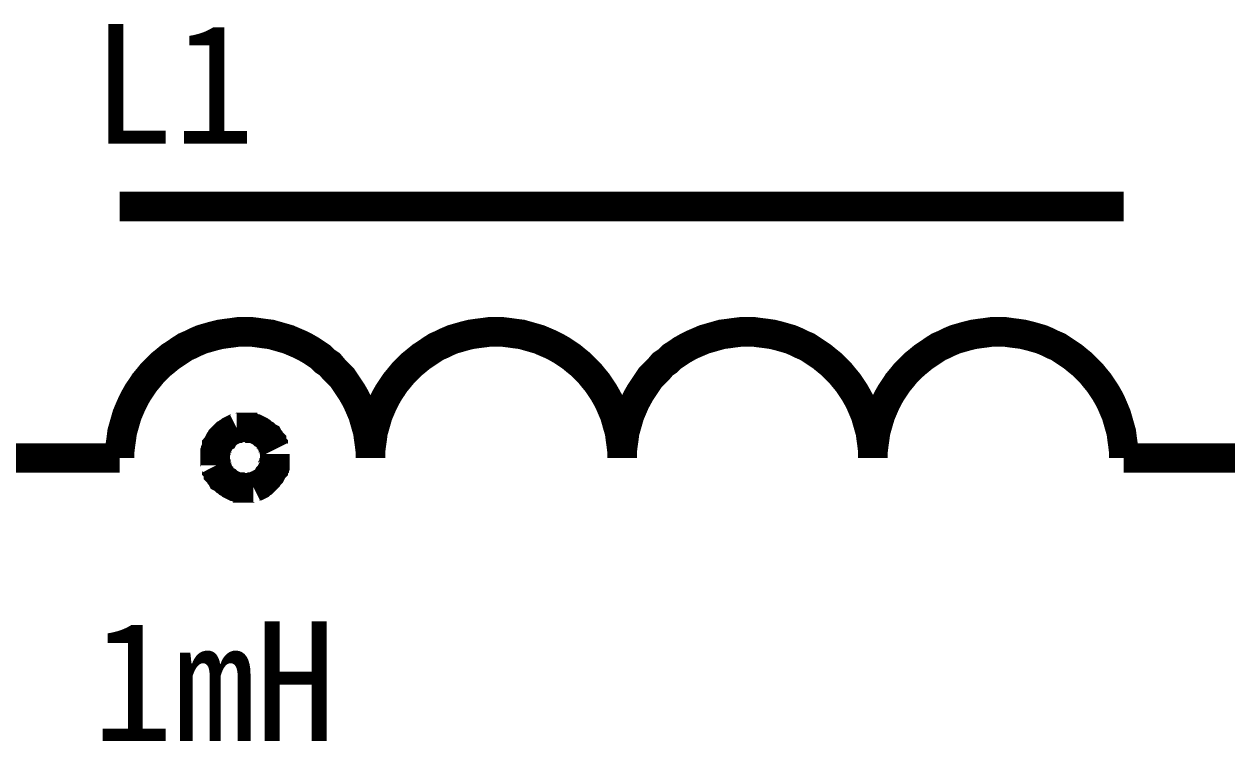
# Model space of a CAD drawing. Header units: inches. Extents: x 0 to 11.5, y 0 to 7.6.
# Drawn here: x 5.2122 to 5.6912, y 6.1869 to 6.4727 of the extents above; entities that cross this region are included whole.
import ezdxf

# ---------------------------------------------------------------- set-up
doc = ezdxf.new("R2010")
doc.units = ezdxf.units.IN
doc.header["$MEASUREMENT"] = 0
doc.layers.add('Sheet', color=255, linetype='Continuous')

msp = doc.modelspace()

# ---------------------------------------------------------------- linework, layer by layer
at = {"layer": 'Sheet'}
for points in [[(5.25022, 6.39993, 0.0118, 0.0118, 0), (5.65011, 6.39993, 0.0118, 0.0118, 0)], [(5.30016, 6.34998, 0.0118, 0.0118, 0), (5.29751, 6.34998, 0.0118, 0.0118, 0), (5.2952, 6.34965, 0.0118, 0.0118, 0), (5.29255, 6.34932, 0.0118, 0.0118, 0), (5.29024, 6.34899, 0.0118, 0.0118, 0), (5.28759, 6.34833, 0.0118, 0.0118, 0), (5.28528, 6.34767, 0.0118, 0.0118, 0), (5.28296, 6.34701, 0.0118, 0.0118, 0), (5.28065, 6.34601, 0.0118, 0.0118, 0), (5.27866, 6.34502, 0.0118, 0.0118, 0), (5.27635, 6.34403, 0.0118, 0.0118, 0), (5.27436, 6.34271, 0.0118, 0.0118, 0), (5.27238, 6.34138, 0.0118, 0.0118, 0), (5.27039, 6.34006, 0.0118, 0.0118, 0), (5.26841, 6.33841, 0.0118, 0.0118, 0), (5.26675, 6.33708, 0.0118, 0.0118, 0), (5.26477, 6.3351, 0.0118, 0.0118, 0), (5.26312, 6.33344, 0.0118, 0.0118, 0), (5.26179, 6.33179, 0.0118, 0.0118, 0), (5.26014, 6.32981, 0.0118, 0.0118, 0), (5.25882, 6.32782, 0.0118, 0.0118, 0), (5.25749, 6.32584, 0.0118, 0.0118, 0), (5.25617, 6.32352, 0.0118, 0.0118, 0), (5.25518, 6.32154, 0.0118, 0.0118, 0), (5.25418, 6.31922, 0.0118, 0.0118, 0), (5.25319, 6.3169, 0.0118, 0.0118, 0), (5.25253, 6.31459, 0.0118, 0.0118, 0), (5.25187, 6.31227, 0.0118, 0.0118, 0), (5.25121, 6.30996, 0.0118, 0.0118, 0), (5.25088, 6.30731, 0.0118, 0.0118, 0), (5.25055, 6.305, 0.0118, 0.0118, 0), (5.25022, 6.30235, 0.0118, 0.0118, 0), (5.25022, 6.2997, 0.0118, 0.0118, 0)], [(5.35011, 6.2997, 0.0118, 0.0118, 0), (5.35011, 6.30235, 0.0118, 0.0118, 0), (5.34978, 6.305, 0.0118, 0.0118, 0), (5.34944, 6.30731, 0.0118, 0.0118, 0), (5.34911, 6.30996, 0.0118, 0.0118, 0), (5.34845, 6.31227, 0.0118, 0.0118, 0), (5.34779, 6.31459, 0.0118, 0.0118, 0), (5.34713, 6.3169, 0.0118, 0.0118, 0), (5.34614, 6.31922, 0.0118, 0.0118, 0), (5.34514, 6.32154, 0.0118, 0.0118, 0), (5.34415, 6.32352, 0.0118, 0.0118, 0), (5.34283, 6.32584, 0.0118, 0.0118, 0), (5.34151, 6.32782, 0.0118, 0.0118, 0), (5.34018, 6.32981, 0.0118, 0.0118, 0), (5.33886, 6.33179, 0.0118, 0.0118, 0), (5.33721, 6.33344, 0.0118, 0.0118, 0), (5.33555, 6.3351, 0.0118, 0.0118, 0), (5.3339, 6.33708, 0.0118, 0.0118, 0), (5.33191, 6.33841, 0.0118, 0.0118, 0), (5.33026, 6.34006, 0.0118, 0.0118, 0), (5.32828, 6.34138, 0.0118, 0.0118, 0), (5.32629, 6.34271, 0.0118, 0.0118, 0), (5.32398, 6.34403, 0.0118, 0.0118, 0), (5.32199, 6.34502, 0.0118, 0.0118, 0), (5.31968, 6.34601, 0.0118, 0.0118, 0), (5.31736, 6.34701, 0.0118, 0.0118, 0), (5.31505, 6.34767, 0.0118, 0.0118, 0), (5.31273, 6.34833, 0.0118, 0.0118, 0), (5.31041, 6.34899, 0.0118, 0.0118, 0), (5.30777, 6.34932, 0.0118, 0.0118, 0), (5.30545, 6.34965, 0.0118, 0.0118, 0), (5.30281, 6.34998, 0.0118, 0.0118, 0), (5.30016, 6.34998, 0.0118, 0.0118, 0)], [(5.30016, 6.34998, 0.0118, 0.0118, 0), (5.30016, 6.34998, 0.0118, 0.0118, 0), (5.30016, 6.34998, 0.0118, 0.0118, 0), (5.30016, 6.34998, 0.0118, 0.0118, 0), (5.30016, 6.34998, 0.0118, 0.0118, 0), (5.30016, 6.34998, 0.0118, 0.0118, 0), (5.30016, 6.34998, 0.0118, 0.0118, 0), (5.30016, 6.34998, 0.0118, 0.0118, 0), (5.30016, 6.34998, 0.0118, 0.0118, 0), (5.30016, 6.34998, 0.0118, 0.0118, 0), (5.30016, 6.34998, 0.0118, 0.0118, 0), (5.30016, 6.34998, 0.0118, 0.0118, 0), (5.30016, 6.34998, 0.0118, 0.0118, 0), (5.30016, 6.34998, 0.0118, 0.0118, 0), (5.30016, 6.34998, 0.0118, 0.0118, 0), (5.30016, 6.34998, 0.0118, 0.0118, 0), (5.30016, 6.34998, 0.0118, 0.0118, 0), (5.30016, 6.34998, 0.0118, 0.0118, 0), (5.30016, 6.34998, 0.0118, 0.0118, 0), (5.30016, 6.34998, 0.0118, 0.0118, 0), (5.30016, 6.34998, 0.0118, 0.0118, 0), (5.30016, 6.34998, 0.0118, 0.0118, 0), (5.30016, 6.34998, 0.0118, 0.0118, 0), (5.30016, 6.34998, 0.0118, 0.0118, 0), (5.30016, 6.34998, 0.0118, 0.0118, 0), (5.30016, 6.34998, 0.0118, 0.0118, 0), (5.30016, 6.34998, 0.0118, 0.0118, 0), (5.30016, 6.34998, 0.0118, 0.0118, 0), (5.30016, 6.34998, 0.0118, 0.0118, 0), (5.30016, 6.34998, 0.0118, 0.0118, 0), (5.30016, 6.34998, 0.0118, 0.0118, 0), (5.30016, 6.34998, 0.0118, 0.0118, 0), (5.30016, 6.34998, 0.0118, 0.0118, 0)], [(5.40005, 6.34998, 0.0118, 0.0118, 0), (5.39741, 6.34998, 0.0118, 0.0118, 0), (5.39509, 6.34965, 0.0118, 0.0118, 0), (5.39244, 6.34932, 0.0118, 0.0118, 0), (5.39013, 6.34899, 0.0118, 0.0118, 0), (5.38748, 6.34833, 0.0118, 0.0118, 0), (5.38517, 6.34767, 0.0118, 0.0118, 0), (5.38285, 6.34701, 0.0118, 0.0118, 0), (5.38054, 6.34601, 0.0118, 0.0118, 0), (5.37855, 6.34502, 0.0118, 0.0118, 0), (5.37624, 6.34403, 0.0118, 0.0118, 0), (5.37425, 6.34271, 0.0118, 0.0118, 0), (5.37227, 6.34138, 0.0118, 0.0118, 0), (5.37028, 6.34006, 0.0118, 0.0118, 0), (5.3683, 6.33841, 0.0118, 0.0118, 0), (5.36664, 6.33708, 0.0118, 0.0118, 0), (5.36466, 6.3351, 0.0118, 0.0118, 0), (5.36301, 6.33344, 0.0118, 0.0118, 0), (5.36168, 6.33179, 0.0118, 0.0118, 0), (5.36003, 6.32981, 0.0118, 0.0118, 0), (5.35871, 6.32782, 0.0118, 0.0118, 0), (5.35738, 6.32584, 0.0118, 0.0118, 0), (5.35606, 6.32352, 0.0118, 0.0118, 0), (5.35507, 6.32154, 0.0118, 0.0118, 0), (5.35408, 6.31922, 0.0118, 0.0118, 0), (5.35308, 6.3169, 0.0118, 0.0118, 0), (5.35242, 6.31459, 0.0118, 0.0118, 0), (5.35176, 6.31227, 0.0118, 0.0118, 0), (5.3511, 6.30996, 0.0118, 0.0118, 0), (5.35077, 6.30731, 0.0118, 0.0118, 0), (5.35044, 6.305, 0.0118, 0.0118, 0), (5.35011, 6.30235, 0.0118, 0.0118, 0), (5.35011, 6.2997, 0.0118, 0.0118, 0)], [(5.45033, 6.2997, 0.0118, 0.0118, 0), (5.45033, 6.30235, 0.0118, 0.0118, 0), (5.45, 6.305, 0.0118, 0.0118, 0), (5.44967, 6.30731, 0.0118, 0.0118, 0), (5.44934, 6.30996, 0.0118, 0.0118, 0), (5.44867, 6.31227, 0.0118, 0.0118, 0), (5.44801, 6.31459, 0.0118, 0.0118, 0), (5.44735, 6.3169, 0.0118, 0.0118, 0), (5.44636, 6.31922, 0.0118, 0.0118, 0), (5.44537, 6.32154, 0.0118, 0.0118, 0), (5.44437, 6.32352, 0.0118, 0.0118, 0), (5.44305, 6.32584, 0.0118, 0.0118, 0), (5.44173, 6.32782, 0.0118, 0.0118, 0), (5.4404, 6.32981, 0.0118, 0.0118, 0), (5.43875, 6.33179, 0.0118, 0.0118, 0), (5.43743, 6.33344, 0.0118, 0.0118, 0), (5.43577, 6.3351, 0.0118, 0.0118, 0), (5.43379, 6.33708, 0.0118, 0.0118, 0), (5.43214, 6.33841, 0.0118, 0.0118, 0), (5.43015, 6.34006, 0.0118, 0.0118, 0), (5.42817, 6.34138, 0.0118, 0.0118, 0), (5.42618, 6.34271, 0.0118, 0.0118, 0), (5.42387, 6.34403, 0.0118, 0.0118, 0), (5.42188, 6.34502, 0.0118, 0.0118, 0), (5.41957, 6.34601, 0.0118, 0.0118, 0), (5.41725, 6.34701, 0.0118, 0.0118, 0), (5.41494, 6.34767, 0.0118, 0.0118, 0), (5.41262, 6.34833, 0.0118, 0.0118, 0), (5.41031, 6.34899, 0.0118, 0.0118, 0), (5.40766, 6.34932, 0.0118, 0.0118, 0), (5.40534, 6.34965, 0.0118, 0.0118, 0), (5.4027, 6.34998, 0.0118, 0.0118, 0), (5.40005, 6.34998, 0.0118, 0.0118, 0)], [(5.40005, 6.34998, 0.0118, 0.0118, 0), (5.40005, 6.34998, 0.0118, 0.0118, 0), (5.40005, 6.34998, 0.0118, 0.0118, 0), (5.40005, 6.34998, 0.0118, 0.0118, 0), (5.40005, 6.34998, 0.0118, 0.0118, 0), (5.40005, 6.34998, 0.0118, 0.0118, 0), (5.40005, 6.34998, 0.0118, 0.0118, 0), (5.40005, 6.34998, 0.0118, 0.0118, 0), (5.40005, 6.34998, 0.0118, 0.0118, 0), (5.40005, 6.34998, 0.0118, 0.0118, 0), (5.40005, 6.34998, 0.0118, 0.0118, 0), (5.40005, 6.34998, 0.0118, 0.0118, 0), (5.40005, 6.34998, 0.0118, 0.0118, 0), (5.40005, 6.34998, 0.0118, 0.0118, 0), (5.40005, 6.34998, 0.0118, 0.0118, 0), (5.40005, 6.34998, 0.0118, 0.0118, 0), (5.40005, 6.34998, 0.0118, 0.0118, 0), (5.40005, 6.34998, 0.0118, 0.0118, 0), (5.40005, 6.34998, 0.0118, 0.0118, 0), (5.40005, 6.34998, 0.0118, 0.0118, 0), (5.40005, 6.34998, 0.0118, 0.0118, 0), (5.40005, 6.34998, 0.0118, 0.0118, 0), (5.40005, 6.34998, 0.0118, 0.0118, 0), (5.40005, 6.34998, 0.0118, 0.0118, 0), (5.40005, 6.34998, 0.0118, 0.0118, 0), (5.40005, 6.34998, 0.0118, 0.0118, 0), (5.40005, 6.34998, 0.0118, 0.0118, 0), (5.40005, 6.34998, 0.0118, 0.0118, 0), (5.40005, 6.34998, 0.0118, 0.0118, 0), (5.40005, 6.34998, 0.0118, 0.0118, 0), (5.40005, 6.34998, 0.0118, 0.0118, 0), (5.40005, 6.34998, 0.0118, 0.0118, 0), (5.40005, 6.34998, 0.0118, 0.0118, 0)], [(5.50027, 6.34998, 0.0118, 0.0118, 0), (5.49763, 6.34998, 0.0118, 0.0118, 0), (5.49498, 6.34965, 0.0118, 0.0118, 0), (5.49267, 6.34932, 0.0118, 0.0118, 0), (5.49002, 6.34899, 0.0118, 0.0118, 0), (5.4877, 6.34833, 0.0118, 0.0118, 0), (5.48539, 6.34767, 0.0118, 0.0118, 0), (5.48307, 6.34701, 0.0118, 0.0118, 0), (5.48076, 6.34601, 0.0118, 0.0118, 0), (5.47844, 6.34502, 0.0118, 0.0118, 0), (5.47646, 6.34403, 0.0118, 0.0118, 0), (5.47414, 6.34271, 0.0118, 0.0118, 0), (5.47216, 6.34138, 0.0118, 0.0118, 0), (5.47017, 6.34006, 0.0118, 0.0118, 0), (5.46852, 6.33841, 0.0118, 0.0118, 0), (5.46654, 6.33708, 0.0118, 0.0118, 0), (5.46488, 6.3351, 0.0118, 0.0118, 0), (5.46323, 6.33344, 0.0118, 0.0118, 0), (5.46157, 6.33179, 0.0118, 0.0118, 0), (5.46025, 6.32981, 0.0118, 0.0118, 0), (5.45893, 6.32782, 0.0118, 0.0118, 0), (5.4576, 6.32584, 0.0118, 0.0118, 0), (5.45628, 6.32352, 0.0118, 0.0118, 0), (5.45529, 6.32154, 0.0118, 0.0118, 0), (5.4543, 6.31922, 0.0118, 0.0118, 0), (5.4533, 6.3169, 0.0118, 0.0118, 0), (5.45264, 6.31459, 0.0118, 0.0118, 0), (5.45198, 6.31227, 0.0118, 0.0118, 0), (5.45132, 6.30996, 0.0118, 0.0118, 0), (5.45099, 6.30731, 0.0118, 0.0118, 0), (5.45066, 6.305, 0.0118, 0.0118, 0), (5.45033, 6.30235, 0.0118, 0.0118, 0), (5.45033, 6.2997, 0.0118, 0.0118, 0)], [(5.55022, 6.2997, 0.0118, 0.0118, 0), (5.55022, 6.30235, 0.0118, 0.0118, 0), (5.54989, 6.305, 0.0118, 0.0118, 0), (5.54956, 6.30731, 0.0118, 0.0118, 0), (5.54923, 6.30996, 0.0118, 0.0118, 0), (5.54856, 6.31227, 0.0118, 0.0118, 0), (5.5479, 6.31459, 0.0118, 0.0118, 0), (5.54724, 6.3169, 0.0118, 0.0118, 0), (5.54625, 6.31922, 0.0118, 0.0118, 0), (5.54526, 6.32154, 0.0118, 0.0118, 0), (5.54426, 6.32352, 0.0118, 0.0118, 0), (5.54294, 6.32584, 0.0118, 0.0118, 0), (5.54162, 6.32782, 0.0118, 0.0118, 0), (5.5403, 6.32981, 0.0118, 0.0118, 0), (5.53864, 6.33179, 0.0118, 0.0118, 0), (5.53732, 6.33344, 0.0118, 0.0118, 0), (5.53566, 6.3351, 0.0118, 0.0118, 0), (5.53368, 6.33708, 0.0118, 0.0118, 0), (5.53203, 6.33841, 0.0118, 0.0118, 0), (5.53004, 6.34006, 0.0118, 0.0118, 0), (5.52806, 6.34138, 0.0118, 0.0118, 0), (5.52607, 6.34271, 0.0118, 0.0118, 0), (5.52409, 6.34403, 0.0118, 0.0118, 0), (5.52177, 6.34502, 0.0118, 0.0118, 0), (5.51979, 6.34601, 0.0118, 0.0118, 0), (5.51747, 6.34701, 0.0118, 0.0118, 0), (5.51516, 6.34767, 0.0118, 0.0118, 0), (5.51284, 6.34833, 0.0118, 0.0118, 0), (5.5102, 6.34899, 0.0118, 0.0118, 0), (5.50788, 6.34932, 0.0118, 0.0118, 0), (5.50523, 6.34965, 0.0118, 0.0118, 0), (5.50292, 6.34998, 0.0118, 0.0118, 0), (5.50027, 6.34998, 0.0118, 0.0118, 0)], [(5.50027, 6.34998, 0.0118, 0.0118, 0), (5.50027, 6.34998, 0.0118, 0.0118, 0), (5.50027, 6.34998, 0.0118, 0.0118, 0), (5.50027, 6.34998, 0.0118, 0.0118, 0), (5.50027, 6.34998, 0.0118, 0.0118, 0), (5.50027, 6.34998, 0.0118, 0.0118, 0), (5.50027, 6.34998, 0.0118, 0.0118, 0), (5.50027, 6.34998, 0.0118, 0.0118, 0), (5.50027, 6.34998, 0.0118, 0.0118, 0), (5.50027, 6.34998, 0.0118, 0.0118, 0), (5.50027, 6.34998, 0.0118, 0.0118, 0), (5.50027, 6.34998, 0.0118, 0.0118, 0), (5.50027, 6.34998, 0.0118, 0.0118, 0), (5.50027, 6.34998, 0.0118, 0.0118, 0), (5.50027, 6.34998, 0.0118, 0.0118, 0), (5.50027, 6.34998, 0.0118, 0.0118, 0), (5.50027, 6.34998, 0.0118, 0.0118, 0), (5.50027, 6.34998, 0.0118, 0.0118, 0), (5.50027, 6.34998, 0.0118, 0.0118, 0), (5.50027, 6.34998, 0.0118, 0.0118, 0), (5.50027, 6.34998, 0.0118, 0.0118, 0), (5.50027, 6.34998, 0.0118, 0.0118, 0), (5.50027, 6.34998, 0.0118, 0.0118, 0), (5.50027, 6.34998, 0.0118, 0.0118, 0), (5.50027, 6.34998, 0.0118, 0.0118, 0), (5.50027, 6.34998, 0.0118, 0.0118, 0), (5.50027, 6.34998, 0.0118, 0.0118, 0), (5.50027, 6.34998, 0.0118, 0.0118, 0), (5.50027, 6.34998, 0.0118, 0.0118, 0), (5.50027, 6.34998, 0.0118, 0.0118, 0), (5.50027, 6.34998, 0.0118, 0.0118, 0), (5.50027, 6.34998, 0.0118, 0.0118, 0), (5.50027, 6.34998, 0.0118, 0.0118, 0)], [(5.60016, 6.34998, 0.0118, 0.0118, 0), (5.59752, 6.34998, 0.0118, 0.0118, 0), (5.5952, 6.34965, 0.0118, 0.0118, 0), (5.59256, 6.34932, 0.0118, 0.0118, 0), (5.59024, 6.34899, 0.0118, 0.0118, 0), (5.58759, 6.34833, 0.0118, 0.0118, 0), (5.58528, 6.34767, 0.0118, 0.0118, 0), (5.58296, 6.34701, 0.0118, 0.0118, 0), (5.58065, 6.34601, 0.0118, 0.0118, 0), (5.57866, 6.34502, 0.0118, 0.0118, 0), (5.57635, 6.34403, 0.0118, 0.0118, 0), (5.57436, 6.34271, 0.0118, 0.0118, 0), (5.57238, 6.34138, 0.0118, 0.0118, 0), (5.5704, 6.34006, 0.0118, 0.0118, 0), (5.56841, 6.33841, 0.0118, 0.0118, 0), (5.56676, 6.33708, 0.0118, 0.0118, 0), (5.56477, 6.3351, 0.0118, 0.0118, 0), (5.56312, 6.33344, 0.0118, 0.0118, 0), (5.5618, 6.33179, 0.0118, 0.0118, 0), (5.56014, 6.32981, 0.0118, 0.0118, 0), (5.55882, 6.32782, 0.0118, 0.0118, 0), (5.5575, 6.32584, 0.0118, 0.0118, 0), (5.55617, 6.32352, 0.0118, 0.0118, 0), (5.55518, 6.32154, 0.0118, 0.0118, 0), (5.55419, 6.31922, 0.0118, 0.0118, 0), (5.5532, 6.3169, 0.0118, 0.0118, 0), (5.55253, 6.31459, 0.0118, 0.0118, 0), (5.55187, 6.31227, 0.0118, 0.0118, 0), (5.55121, 6.30996, 0.0118, 0.0118, 0), (5.55088, 6.30731, 0.0118, 0.0118, 0), (5.55055, 6.305, 0.0118, 0.0118, 0), (5.55022, 6.30235, 0.0118, 0.0118, 0), (5.55022, 6.2997, 0.0118, 0.0118, 0)], [(5.65011, 6.2997, 0.0118, 0.0118, 0), (5.65011, 6.30235, 0.0118, 0.0118, 0), (5.64978, 6.305, 0.0118, 0.0118, 0), (5.64945, 6.30731, 0.0118, 0.0118, 0), (5.64912, 6.30996, 0.0118, 0.0118, 0), (5.64846, 6.31227, 0.0118, 0.0118, 0), (5.64779, 6.31459, 0.0118, 0.0118, 0), (5.64713, 6.3169, 0.0118, 0.0118, 0), (5.64614, 6.31922, 0.0118, 0.0118, 0), (5.64515, 6.32154, 0.0118, 0.0118, 0), (5.64416, 6.32352, 0.0118, 0.0118, 0), (5.64283, 6.32584, 0.0118, 0.0118, 0), (5.64151, 6.32782, 0.0118, 0.0118, 0), (5.64019, 6.32981, 0.0118, 0.0118, 0), (5.63853, 6.33179, 0.0118, 0.0118, 0), (5.63721, 6.33344, 0.0118, 0.0118, 0), (5.63556, 6.3351, 0.0118, 0.0118, 0), (5.63357, 6.33708, 0.0118, 0.0118, 0), (5.63192, 6.33841, 0.0118, 0.0118, 0), (5.62993, 6.34006, 0.0118, 0.0118, 0), (5.62795, 6.34138, 0.0118, 0.0118, 0), (5.62596, 6.34271, 0.0118, 0.0118, 0), (5.62398, 6.34403, 0.0118, 0.0118, 0), (5.62166, 6.34502, 0.0118, 0.0118, 0), (5.61968, 6.34601, 0.0118, 0.0118, 0), (5.61736, 6.34701, 0.0118, 0.0118, 0), (5.61505, 6.34767, 0.0118, 0.0118, 0), (5.61273, 6.34833, 0.0118, 0.0118, 0), (5.61009, 6.34899, 0.0118, 0.0118, 0), (5.60777, 6.34932, 0.0118, 0.0118, 0), (5.60513, 6.34965, 0.0118, 0.0118, 0), (5.60281, 6.34998, 0.0118, 0.0118, 0), (5.60016, 6.34998, 0.0118, 0.0118, 0)], [(5.60016, 6.34998, 0.0118, 0.0118, 0), (5.60016, 6.34998, 0.0118, 0.0118, 0), (5.60016, 6.34998, 0.0118, 0.0118, 0), (5.60016, 6.34998, 0.0118, 0.0118, 0), (5.60016, 6.34998, 0.0118, 0.0118, 0), (5.60016, 6.34998, 0.0118, 0.0118, 0), (5.60016, 6.34998, 0.0118, 0.0118, 0), (5.60016, 6.34998, 0.0118, 0.0118, 0), (5.60016, 6.34998, 0.0118, 0.0118, 0), (5.60016, 6.34998, 0.0118, 0.0118, 0), (5.60016, 6.34998, 0.0118, 0.0118, 0), (5.60016, 6.34998, 0.0118, 0.0118, 0), (5.60016, 6.34998, 0.0118, 0.0118, 0), (5.60016, 6.34998, 0.0118, 0.0118, 0), (5.60016, 6.34998, 0.0118, 0.0118, 0), (5.60016, 6.34998, 0.0118, 0.0118, 0), (5.60016, 6.34998, 0.0118, 0.0118, 0), (5.60016, 6.34998, 0.0118, 0.0118, 0), (5.60016, 6.34998, 0.0118, 0.0118, 0), (5.60016, 6.34998, 0.0118, 0.0118, 0), (5.60016, 6.34998, 0.0118, 0.0118, 0), (5.60016, 6.34998, 0.0118, 0.0118, 0), (5.60016, 6.34998, 0.0118, 0.0118, 0), (5.60016, 6.34998, 0.0118, 0.0118, 0), (5.60016, 6.34998, 0.0118, 0.0118, 0), (5.60016, 6.34998, 0.0118, 0.0118, 0), (5.60016, 6.34998, 0.0118, 0.0118, 0), (5.60016, 6.34998, 0.0118, 0.0118, 0), (5.60016, 6.34998, 0.0118, 0.0118, 0), (5.60016, 6.34998, 0.0118, 0.0118, 0), (5.60016, 6.34998, 0.0118, 0.0118, 0), (5.60016, 6.34998, 0.0118, 0.0118, 0), (5.60016, 6.34998, 0.0118, 0.0118, 0)], [(5.29685, 6.31161, 0.0118, 0.0118, 0), (5.29619, 6.31128, 0.0118, 0.0118, 0), (5.29586, 6.31128, 0.0118, 0.0118, 0), (5.2952, 6.31095, 0.0118, 0.0118, 0), (5.29454, 6.31062, 0.0118, 0.0118, 0), (5.29421, 6.31029, 0.0118, 0.0118, 0), (5.29355, 6.30996, 0.0118, 0.0118, 0), (5.29322, 6.30963, 0.0118, 0.0118, 0), (5.29255, 6.3093, 0.0118, 0.0118, 0), (5.29222, 6.30897, 0.0118, 0.0118, 0), (5.29189, 6.30864, 0.0118, 0.0118, 0), (5.29156, 6.30797, 0.0118, 0.0118, 0), (5.2909, 6.30764, 0.0118, 0.0118, 0), (5.29057, 6.30731, 0.0118, 0.0118, 0), (5.29024, 6.30665, 0.0118, 0.0118, 0), (5.28991, 6.30632, 0.0118, 0.0118, 0), (5.28958, 6.30566, 0.0118, 0.0118, 0), (5.28958, 6.30533, 0.0118, 0.0118, 0), (5.28925, 6.30467, 0.0118, 0.0118, 0), (5.28892, 6.30433, 0.0118, 0.0118, 0), (5.28892, 6.30367, 0.0118, 0.0118, 0), (5.28858, 6.30301, 0.0118, 0.0118, 0), (5.28858, 6.30268, 0.0118, 0.0118, 0), (5.28825, 6.30202, 0.0118, 0.0118, 0), (5.28825, 6.30136, 0.0118, 0.0118, 0), (5.28825, 6.3007, 0.0118, 0.0118, 0), (5.28825, 6.30037, 0.0118, 0.0118, 0), (5.28825, 6.2997, 0.0118, 0.0118, 0), (5.28825, 6.29904, 0.0118, 0.0118, 0), (5.28825, 6.29838, 0.0118, 0.0118, 0), (5.28825, 6.29805, 0.0118, 0.0118, 0), (5.28858, 6.29739, 0.0118, 0.0118, 0), (5.28858, 6.29673, 0.0118, 0.0118, 0)], [(5.31174, 6.30301, 0.0118, 0.0118, 0), (5.31141, 6.30367, 0.0118, 0.0118, 0), (5.31141, 6.30433, 0.0118, 0.0118, 0), (5.31108, 6.30467, 0.0118, 0.0118, 0), (5.31075, 6.30533, 0.0118, 0.0118, 0), (5.31075, 6.30599, 0.0118, 0.0118, 0), (5.31041, 6.30632, 0.0118, 0.0118, 0), (5.31008, 6.30698, 0.0118, 0.0118, 0), (5.30975, 6.30731, 0.0118, 0.0118, 0), (5.30942, 6.30797, 0.0118, 0.0118, 0), (5.30876, 6.3083, 0.0118, 0.0118, 0), (5.30843, 6.30864, 0.0118, 0.0118, 0), (5.3081, 6.30897, 0.0118, 0.0118, 0), (5.30744, 6.3093, 0.0118, 0.0118, 0), (5.30711, 6.30963, 0.0118, 0.0118, 0), (5.30678, 6.30996, 0.0118, 0.0118, 0), (5.30611, 6.31029, 0.0118, 0.0118, 0), (5.30578, 6.31062, 0.0118, 0.0118, 0), (5.30512, 6.31095, 0.0118, 0.0118, 0), (5.30446, 6.31128, 0.0118, 0.0118, 0), (5.30413, 6.31128, 0.0118, 0.0118, 0), (5.30347, 6.31161, 0.0118, 0.0118, 0), (5.30281, 6.31161, 0.0118, 0.0118, 0), (5.30248, 6.31194, 0.0118, 0.0118, 0), (5.30181, 6.31194, 0.0118, 0.0118, 0), (5.30115, 6.31194, 0.0118, 0.0118, 0), (5.30049, 6.31194, 0.0118, 0.0118, 0), (5.29983, 6.31194, 0.0118, 0.0118, 0), (5.29917, 6.31194, 0.0118, 0.0118, 0), (5.29884, 6.31194, 0.0118, 0.0118, 0), (5.29818, 6.31194, 0.0118, 0.0118, 0), (5.29751, 6.31161, 0.0118, 0.0118, 0), (5.29685, 6.31161, 0.0118, 0.0118, 0)], [(5.25022, 6.2997, 0.0118, 0.0118, 0), (5.10005, 6.2997, 0.0118, 0.0118, 0)], [(5.30347, 6.28813, 0.0118, 0.0118, 0), (5.30413, 6.28846, 0.0118, 0.0118, 0), (5.30446, 6.28846, 0.0118, 0.0118, 0), (5.30512, 6.28879, 0.0118, 0.0118, 0), (5.30545, 6.28879, 0.0118, 0.0118, 0), (5.30611, 6.28912, 0.0118, 0.0118, 0), (5.30645, 6.28945, 0.0118, 0.0118, 0), (5.30678, 6.28978, 0.0118, 0.0118, 0), (5.30744, 6.29011, 0.0118, 0.0118, 0), (5.30777, 6.29044, 0.0118, 0.0118, 0), (5.3081, 6.29077, 0.0118, 0.0118, 0), (5.30843, 6.2911, 0.0118, 0.0118, 0), (5.30876, 6.29143, 0.0118, 0.0118, 0), (5.30909, 6.29177, 0.0118, 0.0118, 0), (5.30942, 6.29243, 0.0118, 0.0118, 0), (5.30975, 6.29276, 0.0118, 0.0118, 0), (5.31008, 6.29309, 0.0118, 0.0118, 0), (5.31041, 6.29342, 0.0118, 0.0118, 0), (5.31075, 6.29408, 0.0118, 0.0118, 0), (5.31075, 6.29441, 0.0118, 0.0118, 0), (5.31108, 6.29507, 0.0118, 0.0118, 0), (5.31141, 6.2954, 0.0118, 0.0118, 0), (5.31141, 6.29607, 0.0118, 0.0118, 0), (5.31174, 6.2964, 0.0118, 0.0118, 0), (5.31174, 6.29706, 0.0118, 0.0118, 0), (5.31207, 6.29739, 0.0118, 0.0118, 0), (5.31207, 6.29805, 0.0118, 0.0118, 0), (5.31207, 6.29871, 0.0118, 0.0118, 0), (5.31207, 6.29904, 0.0118, 0.0118, 0), (5.31207, 6.2997, 0.0118, 0.0118, 0), (5.31207, 6.30037, 0.0118, 0.0118, 0), (5.31207, 6.3007, 0.0118, 0.0118, 0), (5.31207, 6.30136, 0.0118, 0.0118, 0)], [(5.65011, 6.2997, 0.0118, 0.0118, 0), (5.80028, 6.2997, 0.0118, 0.0118, 0)], [(5.28858, 6.29673, 0.0118, 0.0118, 0), (5.28892, 6.29607, 0.0118, 0.0118, 0), (5.28892, 6.2954, 0.0118, 0.0118, 0), (5.28925, 6.29507, 0.0118, 0.0118, 0), (5.28958, 6.29441, 0.0118, 0.0118, 0), (5.28958, 6.29375, 0.0118, 0.0118, 0), (5.28991, 6.29342, 0.0118, 0.0118, 0), (5.29024, 6.29276, 0.0118, 0.0118, 0), (5.29057, 6.29243, 0.0118, 0.0118, 0), (5.2909, 6.29177, 0.0118, 0.0118, 0), (5.29156, 6.29143, 0.0118, 0.0118, 0), (5.29189, 6.2911, 0.0118, 0.0118, 0), (5.29222, 6.29077, 0.0118, 0.0118, 0), (5.29288, 6.29044, 0.0118, 0.0118, 0), (5.29322, 6.29011, 0.0118, 0.0118, 0), (5.29355, 6.28978, 0.0118, 0.0118, 0), (5.29421, 6.28945, 0.0118, 0.0118, 0), (5.29454, 6.28912, 0.0118, 0.0118, 0), (5.2952, 6.28879, 0.0118, 0.0118, 0), (5.29586, 6.28846, 0.0118, 0.0118, 0), (5.29619, 6.28846, 0.0118, 0.0118, 0), (5.29685, 6.28813, 0.0118, 0.0118, 0), (5.29751, 6.28813, 0.0118, 0.0118, 0), (5.29785, 6.2878, 0.0118, 0.0118, 0), (5.29851, 6.2878, 0.0118, 0.0118, 0), (5.29917, 6.2878, 0.0118, 0.0118, 0), (5.29983, 6.2878, 0.0118, 0.0118, 0), (5.30049, 6.2878, 0.0118, 0.0118, 0), (5.30115, 6.2878, 0.0118, 0.0118, 0), (5.30148, 6.2878, 0.0118, 0.0118, 0), (5.30215, 6.2878, 0.0118, 0.0118, 0), (5.30281, 6.28813, 0.0118, 0.0118, 0), (5.30347, 6.28813, 0.0118, 0.0118, 0)]]:
    msp.add_lwpolyline(points, format="xyseb", dxfattribs=at)

# ---------------------------------------------------------------- texts
for s, p in [('L1', (5.2393, 6.42507)), ('1mH', (5.2393, 6.18691))]:
    msp.add_text(s, height=0.047632, dxfattribs=at).set_placement(p)

doc.saveas('drawing.dxf')
